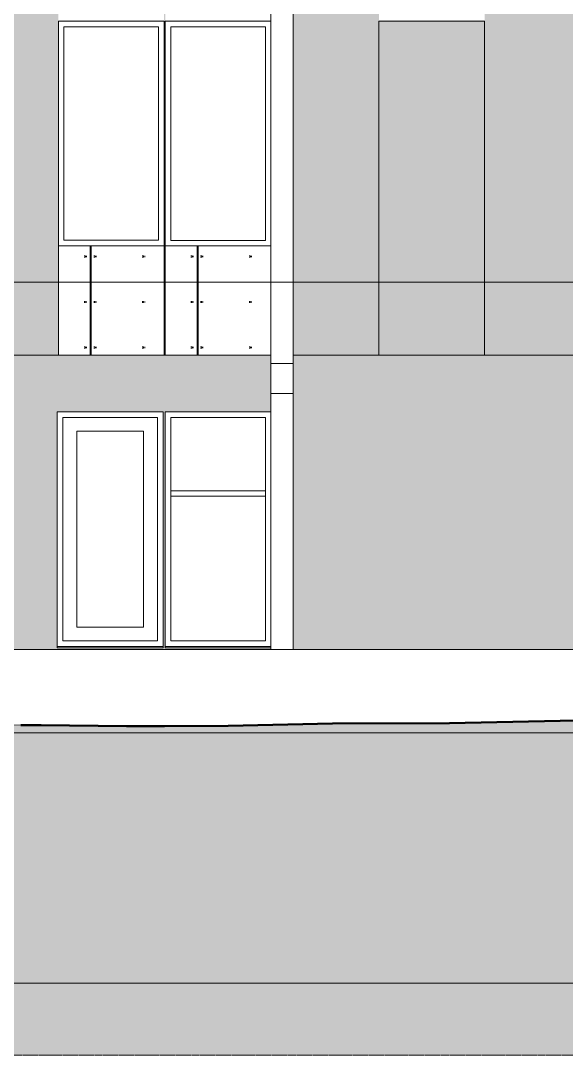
# Model space of a CAD drawing. Header units: inches. Extents: x 1747 to 7606, y -251 to 585.
# Drawn here: x 6666.5 to 6862.6, y -145.9 to 225.9 of the extents above; entities that cross this region are included whole.
import ezdxf

# ---------------------------------------------------------------- set-up
doc = ezdxf.new("R2010")
doc.units = ezdxf.units.IN
doc.header["$MEASUREMENT"] = 0
doc.linetypes.add('Aligning Line 1_8_', pattern=[0.25, 0.125, -0.125])
doc.linetypes.add('Grid Line 1_2_', pattern=[0.875, 0.5, -0.125, 0.125, -0.125])
for name, color, linetype, lineweight in [('0-3', 10, 'Continuous', 5), ('A-FLOR-LEVL-1', 51, 'Grid Line 1_2_', 9), ('A-GENM', 5, 'Continuous', 9), ('A-WALL', 113, 'Continuous', 13), ('A-WALL-PATT-1', 111, 'Continuous', 9), ('C-TOPO', 7, 'Continuous', 9), ('C-TOPO-1', 250, 'Continuous', 50), ('G-ANNO-SYMB', 111, 'Aligning Line 1_8_', 9), ('G-ANNO-SYMB-1', 147, 'Aligning Line 1_8_', 9)]:
    doc.layers.add(name, color=color, linetype=linetype, lineweight=lineweight)

# ---------------------------------------------------------------- blocks, each defined once
blk = doc.blocks.new('CTR - 2nd Phase_rvt-2-BUILDING ELEVATION - NORTH')
at = {"layer": 'A-FLOR-LEVL-1'}
for p, q in [((-12558.48, 132), (-9609.49, 132)), ((-12558.48, 0), (-9609.49, 0)), ((-12558.48, -30), (-9609.49, -30)), ((-12558.48, -120), (-9609.49, -120))]:
    blk.add_line(p, q, dxfattribs=at)
blk = doc.blocks.new('CTR  - Topography_rvt-2-BUILDING ELEVATION - NORTH')
at = {"layer": 'C-TOPO'}
h = blk.add_hatch(dxfattribs=at)
h.set_pattern_fill('FP_45', color=256, style=0, pattern_type=2)
h.set_pattern_definition([(0, (12, 0), (24, 24), [24, -24]), (0, (12, 9), (24, 24), [24, -24]), (0, (12, 18), (24, 24), [24, -24]), (90, (15, 21), (-24, 24), [24, -24]), (90, (24, 21), (-24, 24), [24, -24]), (90, (33, 21), (-24, 24), [24, -24])])
h.paths.add_polyline_path([(-12408.28, -145.91), (-9706.16, -145.91), (-9706.16, 4.72), (-9743.73, 2.58), (-9768.94, 2.2), (-9792.27, 0.09), (-9800.81, -1.14), (-9823.15, -1.14), (-9826.28, -1.52), (-9893.34, -4.3), (-9896.52, -5.01), (-9915.25, -12.61), (-9950.42, -20.49), (-9956.61, -23), (-10060.1, -17.59), (-10091.21, -21.29), (-10136.73, -22.07), (-10165.22, -22.67), (-10281.96, -24.6), (-10370.76, -26.59), (-10412.87, -26.71), (-10450.41, -27.55), (-10486.95, -27.6), (-10517.54, -27.24), (-10524.96, -27.24), (-10534.89, -27.12), (-10585.35, -27.54), (-10642.59, -27.26), (-10678.15, -26.98), (-10825.64, -29.97), (-10868.69, -30), (-12461.79, -30), (-12461.79, -145.91), (-12439.97, -145.91)], flags=0)
at = {"layer": 'A-FLOR-LEVL-1'}
for p, q in [((-12558.48, 0), (-9609.49, 0)), ((-12558.48, -120), (-9609.49, -120))]:
    blk.add_line(p, q, dxfattribs=at)
at = {"layer": 'C-TOPO'}
for p, q in [((-10519.66, 0), (-10601.9, 0)), ((-10519.66, 0), (-10445.05, 0)), ((-10389.1, 0), (-10445.05, 0)), ((-10389.1, 0), (-10338.22, 0)), ((-10279.72, 0), (-10338.22, 0)), ((-10370.76, -26.59), (-10281.96, -24.6)), ((-10534.89, -27.12), (-10524.96, -27.24)), ((-10524.96, -27.24), (-10517.54, -27.24)), ((-10486.95, -27.6), (-10517.54, -27.24)), ((-10473.28, -27.56), (-10486.95, -27.6)), ((-10450.41, -27.55), (-10473.28, -27.56)), ((-10450.41, -27.55), (-10412.87, -26.71)), ((-10370.76, -26.59), (-10412.87, -26.71))]:
    blk.add_line(p, q, dxfattribs=at)
at = {"layer": 'C-TOPO-1'}
for p, q in [((-10281.96, -24.6), (-10370.76, -26.59)), ((-10517.54, -27.24), (-10524.96, -27.24)), ((-10486.95, -27.6), (-10517.54, -27.24)), ((-10473.28, -27.56), (-10486.95, -27.6)), ((-10450.41, -27.55), (-10473.28, -27.56)), ((-10412.87, -26.71), (-10450.41, -27.55)), ((-10370.76, -26.59), (-10412.87, -26.71))]:
    blk.add_line(p, q, dxfattribs=at)
at = {"layer": 'G-ANNO-SYMB-1'}
blk.add_line((-9742.88, 0), (-12461.79, 0), dxfattribs=at)
blk = doc.blocks.new('CTR - 1st Phase - Common Walls_rvt-2-BUILDING ELEVATION - NORTH')
at = {"layer": 'A-FLOR-LEVL-1'}
for p, q in [((-12558.48, 132), (-9609.49, 132)), ((-12558.48, 0), (-9609.49, 0)), ((-12558.48, -30), (-9609.49, -30)), ((-12558.48, -120), (-9609.49, -120))]:
    blk.add_line(p, q, dxfattribs=at)
at = {"layer": 'G-ANNO-SYMB-1'}
blk.add_line((-9706.16, 0), (-12461.79, 0), dxfattribs=at)
blk = doc.blocks.new('_THE_ WINDOW _ DOOR - hvac panel-1942377-BUILDING ELEVATION - NORTH')
at = {"layer": 'A-GENM'}
h = blk.add_hatch(dxfattribs=at)
h.set_pattern_fill('FP_41', color=256, style=0, pattern_type=2)
h.set_pattern_definition([(0, (-11215.801, 290.812), (1, 1), [0.5, -1.5]), (90, (-11215.551, 290.562), (-1, 1), [0.5, -1.5])])
h.paths.add_polyline_path([(-11202.99, 226.12), (-11202.99, 346.12), (-11241.01, 346.12), (-11241.01, 226.12)], flags=0)
for p, q in [((-11202.99, 346.12), (-11241.01, 346.12)), ((-11241.01, 346.12), (-11241.01, 226.12)), ((-11202.99, 226.12), (-11202.99, 346.12)), ((-11241.01, 226.12), (-11202.99, 226.12))]:
    blk.add_line(p, q, dxfattribs=at)
blk = doc.blocks.new('_THE_ WINDOW _ DOOR - Window - 2nd _ 3rd Floors-V18-BUILDING ELEVATION - NORTH')
at = {"layer": 'A-GENM'}
h = blk.add_hatch(dxfattribs=at)
h.set_pattern_fill('FP_40', color=256, style=0, pattern_type=2)
h.set_pattern_definition([(0, (-11354.85, 283.55), (-38.4, 120.38), [0.392, -38.007]), (0, (-11354.85, 283.95), (-38.4, 120.38), [0.392, -38.007]), (0, (-11354.85, 299.91), (-38.4, 120.38), [0.392, -38.007]), (0, (-11354.85, 300.3), (-38.4, 120.38), [0.392, -38.007]), (0, (-11354.85, 316.27), (-38.4, 120.38), [0.392, -38.007]), (0, (-11354.85, 316.66), (-38.4, 120.38), [0.392, -38.007]), (0, (-11354.85, 332.62), (-38.4, 120.38), [0.392, -38.007]), (0, (-11354.85, 333.02), (-38.4, 120.38), [0.392, -38.007]), (0, (-11354.85, 348.98), (-38.4, 120.38), [0.392, -38.007]), (0, (-11354.85, 349.38), (-38.4, 120.38), [0.392, -38.007]), (0, (-11354.85, 365.34), (-38.4, 120.38), [0.392, -38.007]), (0, (-11354.85, 365.73), (-38.4, 120.375), [0.392, -38.007]), (0, (-11354.85, 381.7), (-38.4, 120.375), [0.392, -38.007]), (0, (-11354.85, 382.09), (-38.4, 120.375), [0.392, -38.007]), (0, (-11354.85, 398.05), (-38.4, 120.375), [0.392, -38.007]), (0, (-11354.85, 398.45), (-38.4, 120.375), [0.392, -38.007]), (0, (-11337.4, 283.55), (-38.4, 120.38), [0.392, -38.007]), (0, (-11337.4, 283.95), (-38.4, 120.38), [0.392, -38.007]), (0, (-11337.4, 299.91), (-38.4, 120.38), [0.392, -38.007]), (0, (-11337.4, 300.3), (-38.4, 120.38), [0.392, -38.007]), (0, (-11337.4, 316.27), (-38.4, 120.38), [0.392, -38.007]), (0, (-11337.4, 316.66), (-38.4, 120.38), [0.392, -38.007]), (0, (-11337.4, 332.62), (-38.4, 120.38), [0.392, -38.007]), (0, (-11337.4, 333.02), (-38.4, 120.38), [0.392, -38.007]), (0, (-11337.4, 348.98), (-38.4, 120.38), [0.392, -38.007]), (0, (-11337.4, 349.38), (-38.4, 120.38), [0.392, -38.007]), (0, (-11337.4, 365.34), (-38.4, 120.375), [0.392, -38.007]), (0, (-11337.4, 365.73), (-38.4, 120.375), [0.392, -38.007]), (0, (-11337.4, 381.7), (-38.4, 120.375), [0.392, -38.007]), (0, (-11337.4, 382.09), (-38.4, 120.375), [0.392, -38.007]), (0, (-11337.4, 398.05), (-38.4, 120.375), [0.392, -38.007]), (0, (-11337.4, 398.45), (-38.4, 120.375), [0.392, -38.007]), (0, (-11319.95, 283.55), (-38.4, 120.38), [0.392, -38.007]), (0, (-11319.95, 283.95), (-38.4, 120.38), [0.392, -38.007]), (0, (-11319.95, 299.91), (-38.4, 120.38), [0.392, -38.007]), (0, (-11319.95, 300.3), (-38.4, 120.38), [0.392, -38.007]), (0, (-11319.95, 316.27), (-38.4, 120.38), [0.392, -38.007]), (0, (-11319.95, 316.66), (-38.4, 120.38), [0.392, -38.007]), (0, (-11319.95, 332.62), (-38.4, 120.38), [0.392, -38.007]), (0, (-11319.95, 333.02), (-38.4, 120.38), [0.392, -38.007]), (0, (-11319.95, 348.98), (-38.4, 120.38), [0.392, -38.007]), (0, (-11319.95, 349.38), (-38.4, 120.38), [0.392, -38.007]), (0, (-11319.95, 365.34), (-38.4, 120.375), [0.392, -38.007]), (0, (-11319.95, 365.73), (-38.4, 120.375), [0.392, -38.007]), (0, (-11319.95, 381.7), (-38.4, 120.375), [0.392, -38.007]), (0, (-11319.95, 382.09), (-38.4, 120.375), [0.392, -38.007]), (0, (-11319.95, 398.05), (-38.4, 120.375), [0.392, -38.007]), (0, (-11319.95, 398.45), (-38.4, 120.375), [0.392, -38.007]), (90, (-11356.59, 281), (-38.4, 2e-15), [120, -0.375]), (90, (-11356.214, 281), (-38.4, 2e-15), [120, -0.375]), (90, (-11354.848, 283.554), (-38.4, 2e-15), [0.392, -119.982]), (90, (-11354.848, 299.91), (-38.4, 2e-15), [0.392, -119.982]), (90, (-11354.848, 316.268), (-38.4, 2e-15), [0.392, -119.982]), (90, (-11354.848, 332.625), (-38.4, 2e-15), [0.392, -119.982]), (90, (-11354.848, 348.982), (-38.4, 2e-15), [0.392, -119.982]), (90, (-11354.848, 365.34), (-38.4, 2e-15), [0.392, -119.982]), (90, (-11354.848, 381.697), (-38.4, 2e-15), [0.393, -119.983]), (90, (-11354.848, 398.054), (-38.4, 2e-15), [0.392, -119.982]), (90, (-11354.456, 283.554), (-38.4, 2e-15), [0.392, -119.982]), (90, (-11354.456, 299.91), (-38.4, 2e-15), [0.392, -119.982]), (90, (-11354.456, 316.268), (-38.4, 2e-15), [0.392, -119.982]), (90, (-11354.456, 332.625), (-38.4, 2e-15), [0.392, -119.982]), (90, (-11354.456, 348.982), (-38.4, 2e-15), [0.392, -119.982]), (90, (-11354.456, 365.34), (-38.4, 2e-15), [0.392, -119.982]), (90, (-11354.456, 381.697), (-38.4, 2e-15), [0.393, -119.983]), (90, (-11354.456, 398.054), (-38.4, 2e-15), [0.392, -119.982]), (90, (-11337.398, 283.554), (-38.4, 2e-15), [0.392, -119.982]), (90, (-11337.398, 299.91), (-38.4, 2e-15), [0.392, -119.982]), (90, (-11337.398, 316.268), (-38.4, 2e-15), [0.392, -119.982]), (90, (-11337.398, 332.625), (-38.4, 2e-15), [0.392, -119.982]), (90, (-11337.398, 348.982), (-38.4, 2e-15), [0.392, -119.982]), (90, (-11337.398, 365.34), (-38.4, 2e-15), [0.392, -119.982]), (90, (-11337.398, 381.697), (-38.4, 2e-15), [0.393, -119.983]), (90, (-11337.398, 398.054), (-38.4, 2e-15), [0.392, -119.982]), (90, (-11337.006, 283.554), (-38.4, 2e-15), [0.392, -119.982]), (90, (-11337.006, 299.91), (-38.4, 2e-15), [0.392, -119.982]), (90, (-11337.006, 316.268), (-38.4, 2e-15), [0.392, -119.982]), (90, (-11337.006, 332.625), (-38.4, 2e-15), [0.392, -119.982]), (90, (-11337.006, 348.982), (-38.4, 2e-15), [0.392, -119.982]), (90, (-11337.006, 365.34), (-38.4, 2e-15), [0.392, -119.982]), (90, (-11337.006, 381.697), (-38.4, 2e-15), [0.393, -119.983]), (90, (-11337.006, 398.054), (-38.4, 2e-15), [0.392, -119.982]), (90, (-11319.948, 283.554), (-38.4, 2e-15), [0.392, -119.982]), (90, (-11319.948, 299.91), (-38.4, 2e-15), [0.392, -119.982]), (90, (-11319.948, 316.268), (-38.4, 2e-15), [0.392, -119.982]), (90, (-11319.948, 332.625), (-38.4, 2e-15), [0.392, -119.982]), (90, (-11319.948, 348.982), (-38.4, 2e-15), [0.392, -119.982]), (90, (-11319.948, 365.34), (-38.4, 2e-15), [0.392, -119.982]), (90, (-11319.948, 381.697), (-38.4, 2e-15), [0.393, -119.983]), (90, (-11319.948, 398.054), (-38.4, 2e-15), [0.392, -119.982]), (90, (-11319.556, 283.554), (-38.4, 2e-15), [0.392, -119.982]), (90, (-11319.556, 299.91), (-38.4, 2e-15), [0.392, -119.982]), (90, (-11319.556, 316.268), (-38.4, 2e-15), [0.392, -119.982]), (90, (-11319.556, 332.625), (-38.4, 2e-15), [0.392, -119.982]), (90, (-11319.556, 348.982), (-38.4, 2e-15), [0.392, -119.982]), (90, (-11319.556, 365.34), (-38.4, 2e-15), [0.392, -119.982]), (90, (-11319.556, 381.697), (-38.4, 2e-15), [0.393, -119.983]), (90, (-11319.556, 398.054), (-38.4, 2e-15), [0.392, -119.982]), (180, (-11318.19, 280.62), (-38.4, 120.38), [38.025, -0.375]), (180, (-11318.19, 281), (-38.4, 120.38), [38.025, -0.375])])
h.paths.add_polyline_path([(-11356.59, 226.13), (-11356.59, 265.38), (-11394.61, 265.38), (-11394.61, 226.13), (-11358.59, 226.13)], flags=0)
for p, q in [((-11356.59, 346.13), (-11394.61, 346.13)), ((-11394.61, 346.13), (-11394.61, 265.38)), ((-11356.59, 265.38), (-11356.59, 346.13)), ((-11392.61, 267.38), (-11392.61, 344.13)), ((-11392.61, 344.13), (-11358.59, 344.13)), ((-11358.59, 344.13), (-11358.59, 267.38)), ((-11394.61, 265.38), (-11394.61, 226.13)), ((-11394.61, 265.38), (-11356.59, 265.38)), ((-11358.59, 267.38), (-11392.61, 267.38)), ((-11356.59, 226.13), (-11356.59, 265.38)), ((-11394.61, 226.13), (-11356.59, 226.13))]:
    blk.add_line(p, q, dxfattribs=at)
blk = doc.blocks.new('_THE_ WINDOW _ DOOR - Window - 2nd _ 3rd Floors-V19-BUILDING ELEVATION - NORTH')
at = {"layer": 'A-GENM'}
h = blk.add_hatch(dxfattribs=at)
h.set_pattern_fill('FP_42', color=256, style=0, pattern_type=2)
h.set_pattern_definition([(0, (-10433.25, 283.55), (-38.4, 120.38), [0.392, -38.007]), (0, (-10433.25, 283.95), (-38.4, 120.38), [0.392, -38.007]), (0, (-10433.25, 299.91), (-38.4, 120.38), [0.392, -38.007]), (0, (-10433.25, 300.3), (-38.4, 120.38), [0.392, -38.007]), (0, (-10433.25, 316.27), (-38.4, 120.38), [0.392, -38.007]), (0, (-10433.25, 316.66), (-38.4, 120.38), [0.392, -38.007]), (0, (-10433.25, 332.62), (-38.4, 120.38), [0.392, -38.007]), (0, (-10433.25, 333.02), (-38.4, 120.38), [0.392, -38.007]), (0, (-10433.25, 348.98), (-38.4, 120.38), [0.392, -38.007]), (0, (-10433.25, 349.38), (-38.4, 120.38), [0.392, -38.007]), (0, (-10433.25, 365.34), (-38.4, 120.38), [0.392, -38.007]), (0, (-10433.25, 365.73), (-38.4, 120.375), [0.392, -38.007]), (0, (-10433.25, 381.7), (-38.4, 120.375), [0.392, -38.007]), (0, (-10433.25, 382.09), (-38.4, 120.375), [0.392, -38.007]), (0, (-10433.25, 398.05), (-38.4, 120.375), [0.392, -38.007]), (0, (-10433.25, 398.45), (-38.4, 120.375), [0.392, -38.007]), (0, (-10415.8, 283.55), (-38.4, 120.38), [0.392, -38.007]), (0, (-10415.8, 283.95), (-38.4, 120.38), [0.392, -38.007]), (0, (-10415.8, 299.91), (-38.4, 120.38), [0.392, -38.007]), (0, (-10415.8, 300.3), (-38.4, 120.38), [0.392, -38.007]), (0, (-10415.8, 316.27), (-38.4, 120.38), [0.392, -38.007]), (0, (-10415.8, 316.66), (-38.4, 120.38), [0.392, -38.007]), (0, (-10415.8, 332.62), (-38.4, 120.38), [0.392, -38.007]), (0, (-10415.8, 333.02), (-38.4, 120.38), [0.392, -38.007]), (0, (-10415.8, 348.98), (-38.4, 120.38), [0.392, -38.007]), (0, (-10415.8, 349.38), (-38.4, 120.38), [0.392, -38.007]), (0, (-10415.8, 365.34), (-38.4, 120.375), [0.392, -38.007]), (0, (-10415.8, 365.73), (-38.4, 120.375), [0.392, -38.007]), (0, (-10415.8, 381.7), (-38.4, 120.375), [0.392, -38.007]), (0, (-10415.8, 382.09), (-38.4, 120.375), [0.392, -38.007]), (0, (-10415.8, 398.05), (-38.4, 120.375), [0.392, -38.007]), (0, (-10415.8, 398.45), (-38.4, 120.375), [0.392, -38.007]), (0, (-10398.35, 283.55), (-38.4, 120.38), [0.392, -38.007]), (0, (-10398.35, 283.95), (-38.4, 120.38), [0.392, -38.007]), (0, (-10398.35, 299.91), (-38.4, 120.38), [0.392, -38.007]), (0, (-10398.35, 300.3), (-38.4, 120.38), [0.392, -38.007]), (0, (-10398.35, 316.27), (-38.4, 120.38), [0.392, -38.007]), (0, (-10398.35, 316.66), (-38.4, 120.38), [0.392, -38.007]), (0, (-10398.35, 332.62), (-38.4, 120.38), [0.392, -38.007]), (0, (-10398.35, 333.02), (-38.4, 120.38), [0.392, -38.007]), (0, (-10398.35, 348.98), (-38.4, 120.38), [0.392, -38.007]), (0, (-10398.35, 349.38), (-38.4, 120.38), [0.392, -38.007]), (0, (-10398.35, 365.34), (-38.4, 120.375), [0.392, -38.007]), (0, (-10398.35, 365.73), (-38.4, 120.375), [0.392, -38.007]), (0, (-10398.35, 381.7), (-38.4, 120.375), [0.392, -38.007]), (0, (-10398.35, 382.09), (-38.4, 120.375), [0.392, -38.007]), (0, (-10398.35, 398.05), (-38.4, 120.375), [0.392, -38.007]), (0, (-10398.35, 398.45), (-38.4, 120.375), [0.392, -38.007]), (90, (-10434.99, 281), (-38.4, 2e-15), [120, -0.375]), (90, (-10434.614, 281), (-38.4, 2e-15), [120, -0.375]), (90, (-10433.248, 283.554), (-38.4, 2e-15), [0.392, -119.982]), (90, (-10433.248, 299.91), (-38.4, 2e-15), [0.392, -119.982]), (90, (-10433.248, 316.268), (-38.4, 2e-15), [0.392, -119.982]), (90, (-10433.248, 332.625), (-38.4, 2e-15), [0.392, -119.982]), (90, (-10433.248, 348.982), (-38.4, 2e-15), [0.392, -119.982]), (90, (-10433.248, 365.34), (-38.4, 2e-15), [0.392, -119.982]), (90, (-10433.248, 381.697), (-38.4, 2e-15), [0.392, -119.982]), (90, (-10433.248, 398.054), (-38.4, 2e-15), [0.392, -119.982]), (90, (-10432.856, 283.554), (-38.4, 2e-15), [0.392, -119.982]), (90, (-10432.856, 299.91), (-38.4, 2e-15), [0.392, -119.982]), (90, (-10432.856, 316.268), (-38.4, 2e-15), [0.392, -119.982]), (90, (-10432.856, 332.625), (-38.4, 2e-15), [0.392, -119.982]), (90, (-10432.856, 348.982), (-38.4, 2e-15), [0.392, -119.982]), (90, (-10432.856, 365.34), (-38.4, 2e-15), [0.392, -119.982]), (90, (-10432.856, 381.697), (-38.4, 2e-15), [0.392, -119.982]), (90, (-10432.856, 398.054), (-38.4, 2e-15), [0.392, -119.982]), (90, (-10415.798, 283.554), (-38.4, 2e-15), [0.392, -119.982]), (90, (-10415.798, 299.91), (-38.4, 2e-15), [0.392, -119.982]), (90, (-10415.798, 316.268), (-38.4, 2e-15), [0.392, -119.982]), (90, (-10415.798, 332.625), (-38.4, 2e-15), [0.392, -119.982]), (90, (-10415.798, 348.982), (-38.4, 2e-15), [0.392, -119.982]), (90, (-10415.798, 365.34), (-38.4, 2e-15), [0.392, -119.982]), (90, (-10415.798, 381.697), (-38.4, 2e-15), [0.392, -119.982]), (90, (-10415.798, 398.054), (-38.4, 2e-15), [0.392, -119.982]), (90, (-10415.406, 283.554), (-38.4, 2e-15), [0.392, -119.982]), (90, (-10415.406, 299.91), (-38.4, 2e-15), [0.392, -119.982]), (90, (-10415.406, 316.268), (-38.4, 2e-15), [0.392, -119.982]), (90, (-10415.406, 332.625), (-38.4, 2e-15), [0.392, -119.982]), (90, (-10415.406, 348.982), (-38.4, 2e-15), [0.392, -119.982]), (90, (-10415.406, 365.34), (-38.4, 2e-15), [0.392, -119.982]), (90, (-10415.406, 381.697), (-38.4, 2e-15), [0.392, -119.982]), (90, (-10415.406, 398.054), (-38.4, 2e-15), [0.392, -119.982]), (90, (-10398.348, 283.554), (-38.4, 2e-15), [0.392, -119.982]), (90, (-10398.348, 299.91), (-38.4, 2e-15), [0.392, -119.982]), (90, (-10398.348, 316.268), (-38.4, 2e-15), [0.392, -119.982]), (90, (-10398.348, 332.625), (-38.4, 2e-15), [0.392, -119.982]), (90, (-10398.348, 348.982), (-38.4, 2e-15), [0.392, -119.982]), (90, (-10398.348, 365.34), (-38.4, 2e-15), [0.392, -119.982]), (90, (-10398.348, 381.697), (-38.4, 2e-15), [0.392, -119.982]), (90, (-10398.348, 398.054), (-38.4, 2e-15), [0.392, -119.982]), (90, (-10397.956, 283.554), (-38.4, 2e-15), [0.392, -119.982]), (90, (-10397.956, 299.91), (-38.4, 2e-15), [0.392, -119.982]), (90, (-10397.956, 316.268), (-38.4, 2e-15), [0.392, -119.982]), (90, (-10397.956, 332.625), (-38.4, 2e-15), [0.392, -119.982]), (90, (-10397.956, 348.982), (-38.4, 2e-15), [0.392, -119.982]), (90, (-10397.956, 365.34), (-38.4, 2e-15), [0.392, -119.982]), (90, (-10397.956, 381.697), (-38.4, 2e-15), [0.392, -119.982]), (90, (-10397.956, 398.054), (-38.4, 2e-15), [0.392, -119.982]), (180, (-10396.59, 280.62), (-38.4, 120.38), [38.025, -0.375]), (180, (-10396.59, 281), (-38.4, 120.38), [38.025, -0.375])])
h.paths.add_polyline_path([(-10473.01, 226.12), (-10434.99, 226.12), (-10434.99, 265.37), (-10473.01, 265.37)], flags=0)
for p, q in [((-10434.99, 346.12), (-10473.01, 346.12)), ((-10473.01, 346.12), (-10473.01, 265.37)), ((-10471.01, 267.37), (-10471.01, 344.12)), ((-10471.01, 344.12), (-10436.99, 344.12)), ((-10436.99, 344.12), (-10436.99, 267.37)), ((-10473.01, 265.37), (-10473.01, 226.12)), ((-10473.01, 265.37), (-10434.99, 265.37)), ((-10436.99, 267.37), (-10471.01, 267.37)), ((-10473.01, 226.12), (-10434.99, 226.12))]:
    blk.add_line(p, q, dxfattribs=at)
blk = doc.blocks.new('_THE_ WINDOW _ DOOR - Window - 1st Floor-V31-BUILDING ELEVATION - NORTH')
at = {"layer": 'A-GENM'}
for p, q in [((-10434.99, 85.38), (-10473.01, 85.38)), ((-10473.01, 85.38), (-10473.01, 1)), ((-10471.01, 3), (-10471.01, 83.38)), ((-10471.01, 83.38), (-10436.99, 83.38)), ((-10436.99, 83.38), (-10436.99, 3)), ((-10471.01, 57), (-10471.01, 55)), ((-10436.99, 57), (-10471.01, 57)), ((-10436.99, 55), (-10436.99, 57)), ((-10471.01, 55), (-10436.99, 55)), ((-10473.01, 1), (-10473.01, 0.5)), ((-10473.01, 1), (-10434.99, 1)), ((-10473.01, 0.5), (-10434.99, 0.5)), ((-10436.99, 3), (-10471.01, 3))]:
    blk.add_line(p, q, dxfattribs=at)
blk = doc.blocks.new('_THE_ WINDOW _ DOOR - Door - 1st Floor-V33-BUILDING ELEVATION - NORTH')
at = {"layer": 'A-GENM'}
for p, q in [((-10473.76, 85.38), (-10511.79, 85.38)), ((-10511.79, 85.38), (-10511.79, 1)), ((-10509.79, 3), (-10509.79, 83.38)), ((-10509.79, 83.38), (-10475.76, 83.38)), ((-10475.76, 83.38), (-10475.76, 3)), ((-10473.76, 1), (-10473.76, 85.38)), ((-10504.79, 8), (-10504.79, 78.38)), ((-10504.79, 78.38), (-10480.76, 78.38)), ((-10480.76, 78.38), (-10480.76, 8)), ((-10480.76, 8), (-10504.79, 8)), ((-10511.79, 1), (-10511.79, 0.5)), ((-10511.79, 1), (-10473.76, 1)), ((-10511.79, 0.5), (-10473.76, 0.5)), ((-10475.76, 3), (-10509.79, 3)), ((-10473.76, 0.5), (-10473.76, 1))]:
    blk.add_line(p, q, dxfattribs=at)
blk = doc.blocks.new('077123 - Manufactured Gutters and Downspouts - 077123 - Manufactured Gutters and Downspouts-V46-BUILDING ELEVATION - NORTH')
at = {"layer": 'A-GENM'}
for p, q in [((-10434.99, 102.78), (-10434.99, 353.15)), ((-10426.99, 353.15), (-10426.99, 102.78)), ((-10434.99, 91.91), (-10434.99, 102.78)), ((-10426.99, 102.78), (-10434.99, 102.78)), ((-10426.99, 102.78), (-10426.99, 91.91)), ((-10434.99, 0), (-10434.99, 91.91)), ((-10426.99, 91.91), (-10434.99, 91.91)), ((-10426.99, 91.91), (-10426.99, 0))]:
    blk.add_line(p, q, dxfattribs=at)

msp = doc.modelspace()

# ---------------------------------------------------------------- hatches: boundary and pattern name
at = {"layer": 'A-WALL-PATT-1'}
h = msp.add_hatch(dxfattribs=at)
h.set_pattern_fill('FP_32', color=256, style=0, pattern_type=2)
h.set_pattern_definition([(0, (7180.39, 108.3), (-38.4, 120.375), [0.392, -38.007]), (0, (7180.39, 108.7), (-38.4, 120.375), [0.392, -38.007]), (0, (7180.39, 124.66), (-38.4, 120.375), [0.392, -38.007]), (0, (7180.39, 125.05), (-38.4, 120.375), [0.392, -38.007]), (0, (7180.39, 141.02), (-38.4, 120.375), [0.392, -38.007]), (0, (7180.39, 141.41), (-38.4, 120.375), [0.392, -38.007]), (0, (7180.39, 157.38), (-38.4, 120.375), [0.392, -38.007]), (0, (7180.39, 157.77), (-38.4, 120.375), [0.392, -38.007]), (0, (7180.39, 173.73), (-38.4, 120.375), [0.392, -38.007]), (0, (7180.39, 174.12), (-38.4, 120.375), [0.392, -38.007]), (0, (7180.39, 190.09), (-38.4, 120.375), [0.392, -38.007]), (0, (7180.39, 190.48), (-38.4, 120.375), [0.392, -38.007]), (0, (7180.39, 206.45), (-38.4, 120.375), [0.392, -38.007]), (0, (7180.39, 206.84), (-38.4, 120.375), [0.392, -38.007]), (0, (7180.39, 222.8), (-38.4, 120.375), [0.392, -38.007]), (0, (7180.39, 223.2), (-38.4, 120.375), [0.392, -38.007]), (0, (7197.84, 108.3), (-38.4, 120.375), [0.392, -38.007]), (0, (7197.84, 108.7), (-38.4, 120.375), [0.392, -38.007]), (0, (7197.84, 124.66), (-38.4, 120.375), [0.392, -38.007]), (0, (7197.84, 125.05), (-38.4, 120.375), [0.392, -38.007]), (0, (7197.84, 141.02), (-38.4, 120.375), [0.392, -38.007]), (0, (7197.84, 141.41), (-38.4, 120.375), [0.392, -38.007]), (0, (7197.84, 157.38), (-38.4, 120.375), [0.392, -38.007]), (0, (7197.84, 157.77), (-38.4, 120.375), [0.392, -38.007]), (0, (7197.84, 173.73), (-38.4, 120.375), [0.392, -38.007]), (0, (7197.84, 174.12), (-38.4, 120.375), [0.392, -38.007]), (0, (7197.84, 190.09), (-38.4, 120.375), [0.392, -38.007]), (0, (7197.84, 190.48), (-38.4, 120.375), [0.392, -38.007]), (0, (7197.84, 206.45), (-38.4, 120.375), [0.392, -38.007]), (0, (7197.84, 206.84), (-38.4, 120.375), [0.392, -38.007]), (0, (7197.84, 222.8), (-38.4, 120.375), [0.392, -38.007]), (0, (7197.84, 223.2), (-38.4, 120.375), [0.392, -38.007]), (0, (7215.29, 108.3), (-38.4, 120.375), [0.392, -38.007]), (0, (7215.29, 108.7), (-38.4, 120.375), [0.392, -38.007]), (0, (7215.29, 124.66), (-38.4, 120.375), [0.392, -38.007]), (0, (7215.29, 125.05), (-38.4, 120.375), [0.392, -38.007]), (0, (7215.29, 141.02), (-38.4, 120.375), [0.392, -38.007]), (0, (7215.29, 141.41), (-38.4, 120.375), [0.392, -38.007]), (0, (7215.29, 157.38), (-38.4, 120.375), [0.392, -38.007]), (0, (7215.29, 157.77), (-38.4, 120.375), [0.392, -38.007]), (0, (7215.29, 173.73), (-38.4, 120.375), [0.392, -38.007]), (0, (7215.29, 174.12), (-38.4, 120.375), [0.392, -38.007]), (0, (7215.29, 190.09), (-38.4, 120.375), [0.392, -38.007]), (0, (7215.29, 190.48), (-38.4, 120.375), [0.392, -38.007]), (0, (7215.29, 206.45), (-38.4, 120.375), [0.392, -38.007]), (0, (7215.29, 206.84), (-38.4, 120.375), [0.392, -38.007]), (0, (7215.29, 222.8), (-38.4, 120.375), [0.392, -38.007]), (0, (7215.29, 223.2), (-38.4, 120.375), [0.392, -38.007]), (90, (7178.645, 105.75), (-38.4, 2e-15), [120, -0.375]), (90, (7179.02, 105.75), (-38.4, 2e-15), [120, -0.375]), (90, (7180.386, 108.304), (-38.4, 2e-15), [0.392, -119.982]), (90, (7180.386, 124.66), (-38.4, 2e-15), [0.392, -119.982]), (90, (7180.386, 141.018), (-38.4, 2e-15), [0.392, -119.982]), (90, (7180.386, 157.375), (-38.4, 2e-15), [0.392, -119.982]), (90, (7180.386, 173.732), (-38.4, 2e-15), [0.392, -119.982]), (90, (7180.386, 190.09), (-38.4, 2e-15), [0.393, -119.983]), (90, (7180.386, 206.447), (-38.4, 2e-15), [0.392, -119.982]), (90, (7180.386, 222.804), (-38.4, 2e-15), [0.392, -119.982]), (90, (7180.78, 108.304), (-38.4, 2e-15), [0.392, -119.982]), (90, (7180.78, 124.66), (-38.4, 2e-15), [0.392, -119.982]), (90, (7180.78, 141.018), (-38.4, 2e-15), [0.392, -119.982]), (90, (7180.78, 157.375), (-38.4, 2e-15), [0.392, -119.982]), (90, (7180.78, 173.732), (-38.4, 2e-15), [0.392, -119.982]), (90, (7180.78, 190.09), (-38.4, 2e-15), [0.393, -119.983]), (90, (7180.78, 206.447), (-38.4, 2e-15), [0.392, -119.982]), (90, (7180.78, 222.804), (-38.4, 2e-15), [0.392, -119.982]), (90, (7197.836, 108.304), (-38.4, 2e-15), [0.392, -119.982]), (90, (7197.836, 124.66), (-38.4, 2e-15), [0.392, -119.982]), (90, (7197.836, 141.018), (-38.4, 2e-15), [0.392, -119.982]), (90, (7197.836, 157.375), (-38.4, 2e-15), [0.392, -119.982]), (90, (7197.836, 173.732), (-38.4, 2e-15), [0.392, -119.982]), (90, (7197.836, 190.09), (-38.4, 2e-15), [0.393, -119.983]), (90, (7197.836, 206.447), (-38.4, 2e-15), [0.392, -119.982]), (90, (7197.836, 222.804), (-38.4, 2e-15), [0.392, -119.982]), (90, (7198.23, 108.304), (-38.4, 2e-15), [0.392, -119.982]), (90, (7198.23, 124.66), (-38.4, 2e-15), [0.392, -119.982]), (90, (7198.23, 141.018), (-38.4, 2e-15), [0.392, -119.982]), (90, (7198.23, 157.375), (-38.4, 2e-15), [0.392, -119.982]), (90, (7198.23, 173.732), (-38.4, 2e-15), [0.392, -119.982]), (90, (7198.23, 190.09), (-38.4, 2e-15), [0.393, -119.983]), (90, (7198.23, 206.447), (-38.4, 2e-15), [0.392, -119.982]), (90, (7198.23, 222.804), (-38.4, 2e-15), [0.392, -119.982]), (90, (7215.286, 108.304), (-38.4, 2e-15), [0.392, -119.982]), (90, (7215.286, 124.66), (-38.4, 2e-15), [0.392, -119.982]), (90, (7215.286, 141.018), (-38.4, 2e-15), [0.392, -119.982]), (90, (7215.286, 157.375), (-38.4, 2e-15), [0.392, -119.982]), (90, (7215.286, 173.732), (-38.4, 2e-15), [0.392, -119.982]), (90, (7215.286, 190.09), (-38.4, 2e-15), [0.393, -119.983]), (90, (7215.286, 206.447), (-38.4, 2e-15), [0.392, -119.982]), (90, (7215.286, 222.804), (-38.4, 2e-15), [0.392, -119.982]), (90, (7215.68, 108.304), (-38.4, 2e-15), [0.392, -119.982]), (90, (7215.68, 124.66), (-38.4, 2e-15), [0.392, -119.982]), (90, (7215.68, 141.018), (-38.4, 2e-15), [0.392, -119.982]), (90, (7215.68, 157.375), (-38.4, 2e-15), [0.392, -119.982]), (90, (7215.68, 173.732), (-38.4, 2e-15), [0.392, -119.982]), (90, (7215.68, 190.09), (-38.4, 2e-15), [0.393, -119.983]), (90, (7215.68, 206.447), (-38.4, 2e-15), [0.392, -119.982]), (90, (7215.68, 222.804), (-38.4, 2e-15), [0.392, -119.982]), (180, (7217.04, 105.38), (-38.4, 120.375), [38.025, -0.375]), (180, (7217.04, 105.75), (-38.4, 120.375), [38.025, -0.375])])
h.paths.add_polyline_path([(5072.83, 105.75), (5105.61, 105.75), (5105.61, 225.75), (5143.63, 225.75), (5143.63, 105.75), (5144.01, 105.75), (5144.01, 225.75), (5182.03, 225.75), (5182.03, 105.75), (5220.81, 105.75), (5220.81, 174), (5259.21, 174), (5259.21, 225.75), (5297.23, 225.75), (5297.23, 174), (5335.63, 174), (5335.63, 105.75), (5335.82, 105.75), (5335.82, 346.5), (5072.83, 346.5), (5072.83, 346.12), (5182.22, 346.12), (5182.22, 226.12), (5072.83, 226.12), (5072.83, 106.44)], flags=0)
h.paths.add_polyline_path([(6718.41, 105.75), (6718.41, 225.75), (6756.43, 225.75), (6756.43, 226.12), (6718.41, 226.12), (6718.41, 346.12), (6756.43, 346.15), (6756.43, 346.5), (6457.61, 346.5), (6457.61, 346.12), (6487.63, 346.12), (6487.63, 226.12), (6457.61, 226.12), (6457.61, 225.75), (6487.63, 225.75), (6487.63, 105.75), (6488.01, 105.75), (6488.01, 225.75), (6526.03, 225.75), (6526.03, 105.75), (6564.81, 105.75), (6564.81, 225.75), (6602.83, 225.75), (6602.83, 105.75), (6680.01, 105.75), (6680.01, 225.75), (6718.03, 225.75), (6718.03, 105.75)], flags=0)
h.paths.add_polyline_path([(6795.21, 105.75), (6795.21, 225.75), (6833.23, 225.75), (6833.23, 105.75), (6872.01, 105.75), (6872.01, 225.75), (6910.03, 225.75), (6910.03, 105.75), (6910.41, 105.75), (6910.41, 225.75), (6948.43, 225.75), (6948.43, 105.75), (6948.81, 105.75), (6948.81, 174), (6987.21, 174), (6987.21, 225.75), (7025.23, 225.75), (7025.23, 174), (7025.61, 174), (7025.61, 225.75), (7063.63, 225.75), (7063.63, 226.12), (6948.81, 226.12), (6948.81, 306), (6987.21, 306), (6987.21, 346.12), (7025.23, 346.12), (7025.23, 306), (7025.61, 306), (7025.61, 346.12), (7063.63, 346.12), (7063.63, 346.5), (6764.43, 346.5), (6764.43, 105.75)], flags=0)
h.paths.add_polyline_path([(7071.63, 105.75), (7102.41, 105.75), (7102.41, 225.75), (7140.43, 225.75), (7140.43, 105.75), (7140.81, 105.75), (7140.81, 225.75), (7178.83, 225.75), (7178.83, 105.75), (7211.23, 105.75), (7211.23, 226.12), (7102.22, 226.12), (7102.22, 346.12), (7211.23, 346.12), (7211.23, 346.5), (7071.63, 346.5), (7071.63, 106.44)], flags=0)
h.paths.add_polyline_path([(6449.61, 105.75), (6449.61, 346.5), (6112.01, 346.5), (6112.01, 105.75), (6142.41, 105.75), (6142.41, 225.75), (6180.43, 225.75), (6180.43, 105.75), (6180.81, 105.75), (6180.81, 225.75), (6218.83, 225.75), (6218.83, 105.75), (6219.21, 105.75), (6219.21, 225.75), (6257.23, 225.75), (6257.23, 105.75), (6257.61, 105.75), (6257.61, 225.75), (6295.63, 225.75), (6295.63, 105.75), (6372.81, 105.75), (6372.81, 225.75), (6410.83, 225.75), (6410.83, 105.75)], flags=0)
h.paths.add_polyline_path([(6104.01, 105.75), (6104.01, 346.5), (5796.24, 346.5), (5796.24, 105.75), (5797.18, 105.75), (5797.18, 225.75), (5835.21, 225.75), (5835.21, 174), (5835.58, 174), (5835.58, 225.75), (5911.63, 225.75), (5911.63, 174), (5950.03, 174), (5950.03, 105.75), (5950.41, 105.75), (5950.41, 225.75), (5988.43, 225.75), (5988.43, 105.75), (5988.81, 105.75), (5988.81, 225.75), (6026.83, 225.75), (6026.83, 105.75), (6066.08, 105.75)], flags=0)
h.paths.add_polyline_path([(5343.82, 105.75), (5374.41, 105.75), (5374.41, 225.75), (5412.43, 225.75), (5412.43, 105.75), (5451.02, 105.75), (5451.02, 225.75), (5489.04, 225.75), (5489.04, 105.75), (5528.01, 105.75), (5528.01, 225.75), (5566.03, 225.75), (5566.03, 105.75), (5566.41, 105.75), (5566.41, 225.75), (5604.43, 225.75), (5604.43, 105.75), (5634.21, 105.75), (5634.21, 225.75), (5766.66, 225.75), (5766.66, 105.75), (5788.24, 105.75), (5788.24, 346.5), (5343.82, 346.5), (5343.82, 106.44)], flags=0)
h.paths.add_polyline_path([(6910.03, 226.12), (6872.01, 226.12), (6872.01, 346.12), (6910.03, 346.12), (6910.03, 265)], flags=0)
h.paths.add_polyline_path([(6526.41, 226.12), (6526.41, 346.12), (6564.43, 346.12), (6564.43, 226.12), (6538.01, 226.12)], flags=0)
h.paths.add_polyline_path([(6564.81, 226.12), (6564.81, 346.12), (6602.83, 346.12), (6602.83, 226.12), (6566.81, 226.12)], flags=0)
h.paths.add_polyline_path([(6026.83, 226.12), (5988.81, 226.12), (5988.81, 346.12), (6026.83, 346.12), (6026.83, 265.37)], flags=0)
h.paths.add_polyline_path([(6236.62, 226.12), (6219.21, 226.12), (6219.21, 346.12), (6257.23, 346.12), (6257.23, 226.12)], flags=0)
h.paths.add_polyline_path([(5875.61, 226.12), (5873.61, 226.12), (5873.61, 346.12), (5911.63, 346.12), (5911.63, 226.12), (5909.63, 226.12)], flags=0)
h.paths.add_polyline_path([(5451.02, 226.12), (5451.02, 346.12), (5489.04, 346.12), (5489.04, 226.12)], flags=0)
h.paths.add_polyline_path([(6948.43, 226.12), (6910.41, 226.12), (6910.41, 346.12), (6948.43, 346.12), (6948.43, 265.37)], flags=0)
h.paths.add_polyline_path([(6796.35, 226.12), (6795.21, 226.12), (6795.21, 346.12), (6833.23, 346.12), (6833.23, 226.12)], flags=0)
h.paths.add_polyline_path([(6718.03, 226.12), (6680.01, 226.12), (6680.01, 346.12), (6718.03, 346.12), (6718.03, 265)], flags=0)
h.paths.add_polyline_path([(6411.21, 226.12), (6334.41, 226.12), (6334.41, 306), (6372.81, 306), (6372.81, 346.12), (6410.83, 346.12), (6410.83, 306), (6411.21, 306), (6411.21, 346.12), (6449.23, 346.12), (6449.23, 226.12), (6444.98, 226.12)], flags=0)
h.paths.add_polyline_path([(6279.67, 226.12), (6257.61, 226.12), (6257.61, 346.12), (6295.63, 346.12), (6295.63, 226.12)], flags=0)
h.paths.add_polyline_path([(6144.41, 226.12), (6142.41, 226.12), (6142.41, 346.12), (6180.43, 346.12), (6180.43, 226.12)], flags=0)
h.paths.add_polyline_path([(5988.43, 226.12), (5950.41, 226.12), (5950.41, 346.12), (5988.43, 346.12), (5988.43, 261.75)], flags=0)
h.paths.add_polyline_path([(5638.58, 226.12), (5528.01, 226.12), (5528.01, 346.12), (5566.03, 346.12), (5566.03, 306), (5566.41, 306), (5566.41, 346.12), (5604.43, 346.12), (5604.43, 306), (5642.83, 306), (5642.83, 226.12), (5642.08, 226.12)], flags=0)
h.paths.add_polyline_path([(5796.81, 226.12), (5796.81, 346.12), (5834.83, 346.12), (5834.83, 226.12), (5797.18, 226.12)], flags=0)
h.paths.add_polyline_path([(5412.43, 226.12), (5374.41, 226.12), (5374.41, 346.12), (5412.43, 346.12), (5412.43, 265.37)], flags=0)
h.paths.add_polyline_path([(5220.81, 226.12), (5220.81, 346.12), (5258.83, 346.12), (5258.83, 226.12), (5246.31, 226.12)], flags=0)
h.paths.add_polyline_path([(5297.23, 226.12), (5259.21, 226.12), (5259.21, 346.12), (5297.23, 346.12), (5297.23, 265.37)], flags=0)
h = msp.add_hatch(dxfattribs=at)
h.set_pattern_fill('FP_65', color=256, style=0, pattern_type=2)
h.set_pattern_definition([(0, (5762.3446, -29.2), (0, 4), []), (90, (5762.3446, -29.2), (-8, 8), [4, -28]), (90, (5778.3446, -25.2), (-8, 8), [4, -28])])
h.paths.add_polyline_path([(6159.91, -19.84), (6178.31, -19.84), (6178.31, 36), (6295.63, 36), (6295.63, 85.38), (6333.66, 85.38), (6333.66, 1), (6370.93, 1), (6370.9, 10.57), (6370.78, 10.74), (6370.71, 10.94), (6370.68, 11.38), (6370.71, 35.38), (6370.78, 35.58), (6371, 35.84), (6371.18, 35.95), (6371.32, 35.98), (6371.54, 35.98), (6371.74, 35.92), (6371.88, 35.82), (6371.96, 35.75), (6372.08, 35.58), (6372.16, 35.38), (6372.18, 35.16), (6372.16, 10.94), (6372.08, 10.74), (6371.93, 10.46), (6371.93, 1), (6372.43, 1), (6372.43, 85.38), (6410.46, 85.38), (6410.46, 0.5), (6372.43, 0.5), (6372.43, 0), (6449.61, 0), (6449.61, 105.75), (6112.01, 105.75), (6112.01, -17.82), (6112.96, -18.37), (6130.31, -19.84), (6157.17, -19.84)], flags=0)
h.paths.add_polyline_path([(6104.01, -13.26), (6104.01, 105.75), (5796.24, 105.75), (5796.24, 97.38), (6026.83, 97.38), (6026.83, 3.59), (6056.23, 14), (6100.11, -11.04)], flags=0)
h.paths.add_polyline_path([(5993.05, -8.38), (6016.71, 0), (5892.43, 0), (5992.55, -8.34)], flags=0)
h.paths.add_polyline_path([(5762.34, 0), (5788.24, 0), (5788.24, 105.75), (5762.34, 105.75), (5762.34, 1.3)], flags=0)
h.paths.add_polyline_path([(6460.11, 0), (6756.43, 0), (6756.43, 0.5), (6718.41, 0.5), (6718.41, 85.38), (6756.43, 85.38), (6756.43, 105.75), (6457.61, 105.75), (6457.61, 0)], flags=0)
h.paths.add_polyline_path([(6764.43, 0), (6967.88, 0), (6967.88, 1), (6968.13, 1), (6968.1, 10.57), (6967.98, 10.74), (6967.91, 10.94), (6967.88, 11.38), (6967.91, 35.38), (6967.98, 35.58), (6968.2, 35.84), (6968.38, 35.95), (6968.58, 35.99), (6968.74, 35.98), (6968.94, 35.92), (6969.08, 35.82), (6969.16, 35.75), (6969.28, 35.58), (6969.36, 35.38), (6969.38, 35.16), (6969.36, 10.94), (6969.28, 10.74), (6969.13, 10.46), (6969.13, 1), (6986.83, 1), (6986.83, 85.38), (7024.86, 85.38), (7024.86, 36), (7025.23, 36), (7025.23, 85.38), (7063.26, 85.35), (7063.26, 73.84), (7063.63, 73.94), (7063.63, 105.75), (6764.43, 105.75), (6764.43, 0.42)], flags=0)
h.paths.add_polyline_path([(6494.96, 0.5), (6488.01, 0.5), (6488.01, 85.38), (6564.06, 85.38), (6564.06, 0.5), (6516.48, 0.5)], flags=0)
h.paths.add_polyline_path([(6150.5, 0.5), (6123.06, 0.5), (6123.06, 85.38), (6161.08, 85.38), (6161.08, 0.5)], flags=0)
h.paths.add_polyline_path([(6602.46, 0.5), (6564.43, 0.5), (6564.43, 85.38), (6602.46, 85.38), (6602.46, 1)], flags=0)
h.paths.add_polyline_path([(6679.63, 0.5), (6679.63, 85.38), (6717.66, 85.38), (6717.66, 0.5), (6688.71, 0.5)], flags=0)
h.paths.add_polyline_path([(6925.52, 0.5), (6910.41, 0.5), (6910.41, 85.38), (6948.43, 85.38), (6948.43, 0.5), (6947.05, 0.5)], flags=0)
h.paths.add_polyline_path([(7140.06, 36), (7181.33, 36), (7181.33, 105.75), (7071.63, 105.75), (7071.63, 74.98), (7102.03, 67.02), (7102.03, 85.38), (7140.06, 85.38), (7140.06, 64.38)], flags=0)
h.paths.add_polyline_path([(7097.75, 36), (7102.03, 36), (7102.03, 55.04), (7085.9, 50.8), (7072.36, 71.29), (7085.63, 50.77), (7071.63, 50.77), (7071.63, 36), (7085.81, 36)], flags=0)
h.paths.add_polyline_path([(7063.63, 36), (7063.63, 50.77), (7063.26, 50.77), (7063.26, 36)], flags=0)
h.paths.add_polyline_path([(6225.23, 75.5), (6241.5, 71.26), (6236.62, 72.52)], flags=0)
h.paths.add_polyline_path([(6236.62, 50.77), (6209.25, 50.8), (6222.46, 71.29), (6208.97, 50.8), (6186.34, 56.75), (6216.44, 71.29), (6186.23, 56.82), (6186.23, 65.24), (6225.23, 75.5), (6264.23, 65.24), (6264.23, 56.82), (6236.62, 70.01), (6264.12, 56.75), (6241.5, 50.8), (6227.96, 71.29), (6241.23, 50.77)], flags=0)
h.paths.add_polyline_path([(7102.03, 59.88), (7102.03, 59.98), (7078.36, 71.29), (7097.75, 61.94)], flags=0)
h.paths.add_polyline_path([(7063.26, 65.65), (7063.63, 66.23), (7063.63, 66.39), (7063.26, 65.82)], flags=0)
h.paths.add_polyline_path([(7102.03, 66.97), (7102.03, 67.01), (7097.75, 68.1)], flags=0)

# ---------------------------------------------------------------- linework, layer by layer
at = {"layer": 'A-FLOR-LEVL-1'}
for p, q in [((4633.69, 132), (7581.18, 132)), ((4633.69, 0), (7581.18, 0)), ((4633.69, -30), (7581.18, -30)), ((4633.69, -120), (7581.18, -120))]:
    msp.add_line(p, q, dxfattribs=at)
at = {"layer": 'A-WALL'}
for p, q in [((6795.21, 105.75), (6795.21, 225.75)), ((6795.21, 225.75), (6833.23, 225.75)), ((6833.23, 225.75), (6833.23, 105.75)), ((6680.01, 105.75), (6680.01, 145)), ((6718.03, 145), (6718.03, 105.75)), ((6718.41, 105.75), (6718.41, 145)), ((6602.83, 105.75), (6680.01, 105.75)), ((6718.03, 105.75), (6718.41, 105.75)), ((6764.43, 105.75), (6795.21, 105.75)), ((6833.23, 105.75), (6872.01, 105.75)), ((6679.63, 0.5), (6679.63, 1)), ((6717.66, 0.5), (6679.63, 0.5)), ((6717.66, 1), (6717.66, 0.5)), ((6718.41, 0.5), (6718.41, 1)), ((6756.43, 0.5), (6718.41, 0.5))]:
    msp.add_line(p, q, dxfattribs=at)
at = {"layer": 'G-ANNO-SYMB'}
for p, q in [((7485.26, 0), (4729.63, 0)), ((7485.18, -145.84), (4729.63, -145.84))]:
    msp.add_line(p, q, dxfattribs=at)

# ---------------------------------------------------------------- block references
at = {"layer": '0-3'}
for name in ['CTR - 2nd Phase_rvt-2-BUILDING ELEVATION - NORTH', 'CTR - 1st Phase - Common Walls_rvt-2-BUILDING ELEVATION - NORTH', 'CTR  - Topography_rvt-2-BUILDING ELEVATION - NORTH']:
    msp.add_blockref(name, (17191.42, 0), dxfattribs=at)
at = {"layer": 'A-GENM'}
for name, p in [('077123 - Manufactured Gutters and Downspouts - 077123 - Manufactured Gutters and Downspouts-V46-BUILDING ELEVATION - NORTH', (17191.42, 0)), ('_THE_ WINDOW _ DOOR - Window - 2nd _ 3rd Floors-V18-BUILDING ELEVATION - NORTH', (18074.62, -120.38)), ('_THE_ WINDOW _ DOOR - Window - 2nd _ 3rd Floors-V19-BUILDING ELEVATION - NORTH', (17191.42, -120.38)), ('_THE_ WINDOW _ DOOR - hvac panel-1942377-BUILDING ELEVATION - NORTH', (18036.22, -120.38)), ('_THE_ WINDOW _ DOOR - Door - 1st Floor-V33-BUILDING ELEVATION - NORTH', (17191.42, 0)), ('_THE_ WINDOW _ DOOR - Window - 1st Floor-V31-BUILDING ELEVATION - NORTH', (17191.42, 0))]:
    msp.add_blockref(name, p, dxfattribs=at)

doc.saveas('drawing.dxf')
